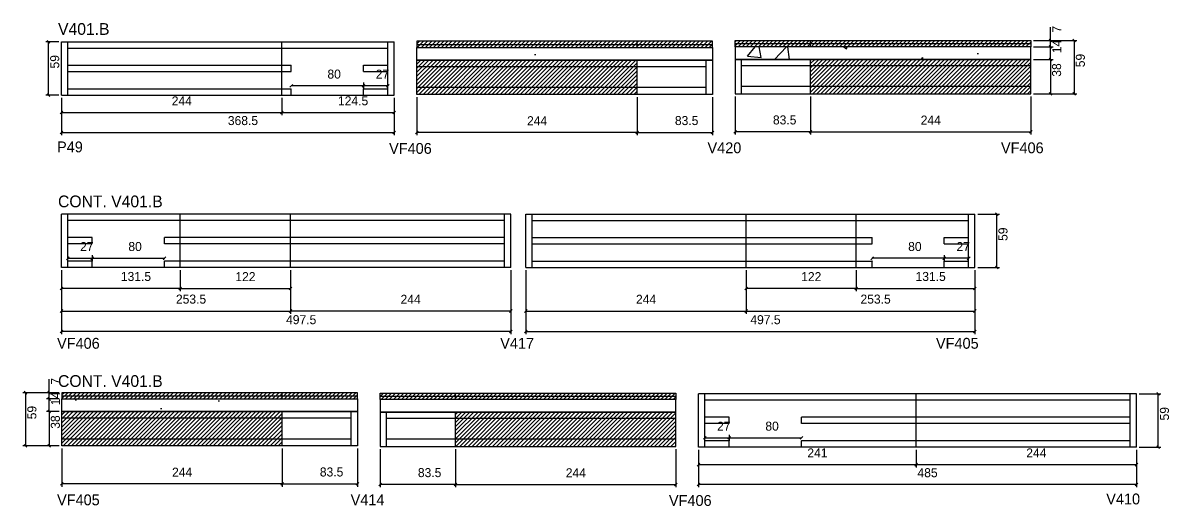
# Model space of a CAD drawing. Header units: metres. Extents: x 6379 to 9225, y 6303 to 7009.
# Drawn here: x 7955 to 9225, y 6442 to 6978 of the extents above; entities that cross this region are included whole.
import ezdxf

# ---------------------------------------------------------------- set-up
doc = ezdxf.new("R2010")
doc.units = ezdxf.units.M
for name, color, linetype in [('5', 7, 'Continuous'), ('COTA', 7, 'Continuous'), ('Painéis', 7, 'Continuous'), ('REAPROVEITAMENTO', 7, 'Continuous'), ('SARR_2.2x7', 7, 'Continuous'), ('Texto Seção', 7, 'Continuous')]:
    doc.layers.add(name, color=color, linetype=linetype)

msp = doc.modelspace()

# ---------------------------------------------------------------- hatches: boundary and pattern name
at = {"layer": 'COTA'}
h = msp.add_hatch(dxfattribs=at)
h.set_pattern_fill('AR-CONC')
h.paths.add_polyline_path([(8718.9, 6936.5), (8718.9, 6950.5), (8391.4, 6950.5), (8391.4, 6936.5), (8718.9, 6936.5)])
h = msp.add_hatch(dxfattribs=at)
h.set_pattern_fill('AR-CONC')
h.paths.add_polyline_path([(8744, 6937.2), (8744, 6951.2), (9071.5, 6951.2), (9071.5, 6937.2), (8744, 6937.2)])
h = msp.add_hatch(dxfattribs=at)
h.set_pattern_fill('AR-CONC')
h.paths.add_polyline_path([(8325.7, 6547), (8325.7, 6561), (7998.2, 6561), (7998.2, 6547), (8325.7, 6547)])
h = msp.add_hatch(dxfattribs=at)
h.set_pattern_fill('AR-CONC')
h.paths.add_polyline_path([(8350.8, 6546.3), (8350.8, 6560.3), (8678.3, 6560.3), (8678.3, 6546.3), (8350.8, 6546.3)])
at = {"layer": 'REAPROVEITAMENTO'}
h = msp.add_hatch(dxfattribs=at)
h.set_pattern_fill('ANSI31')
h.paths.add_polyline_path([(8391.4, 6957.5), (8391.4, 6950.5), (8718.9, 6950.5), (8718.9, 6957.5), (8391.4, 6957.5)])
h = msp.add_hatch(dxfattribs=at)
h.set_pattern_fill('ANSI31')
h.paths.add_polyline_path([(9071.5, 6958.2), (9071.5, 6951.2), (8744, 6951.2), (8744, 6958.2), (9071.5, 6958.2)])
h = msp.add_hatch(dxfattribs=at)
h.set_pattern_fill('ANSI31')
h.paths.add_polyline_path([(8391.4, 6936.5), (8391.4, 6898.5), (8635.4, 6898.5), (8635.4, 6936.5), (8391.4, 6936.5)])
h = msp.add_hatch(dxfattribs=at)
h.set_pattern_fill('ANSI31')
h.paths.add_polyline_path([(9071.5, 6937.2), (9071.5, 6899.2), (8827.5, 6899.2), (8827.5, 6937.2), (9071.5, 6937.2)])
h = msp.add_hatch(dxfattribs=at)
h.set_pattern_fill('ANSI31')
h.paths.add_polyline_path([(7998.2, 6568), (7998.2, 6561), (8325.7, 6561), (8325.7, 6568), (7998.2, 6568)])
h = msp.add_hatch(dxfattribs=at)
h.set_pattern_fill('ANSI31')
h.paths.add_polyline_path([(8678.3, 6567.3), (8678.3, 6560.3), (8350.8, 6560.3), (8350.8, 6567.3), (8678.3, 6567.3)])
h = msp.add_hatch(dxfattribs=at)
h.set_pattern_fill('ANSI31')
h.paths.add_polyline_path([(7998.2, 6547), (7998.2, 6509), (8242.2, 6509), (8242.2, 6547), (7998.2, 6547)])
h = msp.add_hatch(dxfattribs=at)
h.set_pattern_fill('ANSI31')
h.paths.add_polyline_path([(8678.3, 6546.3), (8678.3, 6508.3), (8434.3, 6508.3), (8434.3, 6546.3), (8678.3, 6546.3)])

# ---------------------------------------------------------------- linework, layer by layer
at = {"color": 4, "lineweight": 25}
for p, q in [((7997.8, 6703.7), (7997.8, 6655.5)), ((8251.3, 6703.7), (8251.3, 6655.5)), ((8756.1, 6703.7), (8756.1, 6655.5)), ((9009.6, 6703.7), (9009.6, 6655.5)), ((7997.8, 6658.5), (8251.3, 6658.5)), ((8756.1, 6658.5), (9009.6, 6658.5))]:
    msp.add_line(p, q, dxfattribs=at)
at = {"color": 0, "lineweight": 25}
for p, q in [((7999.3, 6660), (7996.3, 6657)), ((8249.8, 6657), (8252.8, 6660)), ((8757.6, 6660), (8754.6, 6657)), ((9008.1, 6657), (9011.1, 6660))]:
    msp.add_line(p, q, dxfattribs=at)
at = {"layer": 'COTA', "color": 4, "lineweight": 25}
for p, q in [((7997.8, 6894.8), (7997.8, 6875.4)), ((7997.8, 6894.8), (7997.8, 6853.3)), ((8241.8, 6894.8), (8241.8, 6875.4)), ((8241.8, 6894.8), (8241.8, 6875.4)), ((8366.3, 6894.8), (8366.3, 6875.4)), ((8366.3, 6894.8), (8366.3, 6853.3)), ((7997.8, 6878.4), (8241.8, 6878.4)), ((8241.8, 6878.4), (8366.3, 6878.4)), ((7997.8, 6856.3), (8366.3, 6856.3)), ((7997.8, 6703.7), (7997.8, 6680.6)), ((7997.8, 6703.7), (7997.8, 6632.8)), ((8129.3, 6703.7), (8129.3, 6680.6)), ((8251.3, 6703.7), (8251.3, 6655.5)), ((8495.3, 6703.7), (8495.3, 6655.5)), ((8495.3, 6703.7), (8495.3, 6632.8)), ((8512.1, 6703.7), (8512.1, 6655.5)), ((8512.1, 6703.7), (8512.1, 6632.8)), ((8756.1, 6703.7), (8756.1, 6655.5)), ((8878.1, 6703.7), (8878.1, 6680.6)), ((9009.6, 6703.7), (9009.6, 6680.6)), ((9009.6, 6703.7), (9009.6, 6632.8)), ((8129.3, 6683.6), (7997.8, 6683.6)), ((8878.1, 6683.6), (9009.6, 6683.6)), ((8495.3, 6658.5), (8251.3, 6658.5)), ((8512.1, 6658.5), (8756.1, 6658.5)), ((8495.3, 6635.8), (7997.8, 6635.8)), ((8512.1, 6635.8), (9009.6, 6635.8)), ((8703.4, 6504.7), (8703.4, 6485.2)), ((8703.4, 6504.7), (8703.4, 6463.1)), ((8944.4, 6504.7), (8944.4, 6485.2)), ((8944.4, 6504.7), (8944.4, 6485.2)), ((9188.4, 6504.7), (9188.4, 6485.2)), ((9188.4, 6504.7), (9188.4, 6463.1)), ((8944.4, 6488.2), (8703.4, 6488.2)), ((9188.4, 6488.2), (8944.4, 6488.2)), ((9188.4, 6466.1), (8703.4, 6466.1))]:
    msp.add_line(p, q, dxfattribs=at)
at = {"layer": 'COTA', "color": 0, "lineweight": 25}
for p, q in [((7999.3, 6879.9), (7996.3, 6876.9)), ((8240.3, 6876.9), (8243.3, 6879.9)), ((8243.3, 6879.9), (8240.3, 6876.9)), ((8364.8, 6876.9), (8367.8, 6879.9)), ((7999.3, 6857.8), (7996.3, 6854.8)), ((8364.8, 6854.8), (8367.8, 6857.8)), ((7999.3, 6685.1), (7996.3, 6682.1)), ((8127.8, 6682.1), (8130.8, 6685.1)), ((8879.6, 6685.1), (8876.6, 6682.1)), ((9008.1, 6682.1), (9011.1, 6685.1)), ((8252.8, 6660), (8249.8, 6657)), ((8493.8, 6657), (8496.8, 6660)), ((8513.6, 6660), (8510.6, 6657)), ((8754.6, 6657), (8757.6, 6660)), ((7999.3, 6637.3), (7996.3, 6634.3)), ((8493.8, 6634.3), (8496.8, 6637.3)), ((8513.6, 6637.3), (8510.6, 6634.3)), ((9008.1, 6634.3), (9011.1, 6637.3)), ((8704.9, 6489.7), (8701.9, 6486.7)), ((8945.9, 6489.7), (8942.9, 6486.7)), ((8942.9, 6486.7), (8945.9, 6489.7)), ((9186.9, 6486.7), (9189.9, 6489.7)), ((8704.9, 6467.6), (8701.9, 6464.6)), ((9186.9, 6464.6), (9189.9, 6467.6))]:
    msp.add_line(p, q, dxfattribs=at)
at = {"layer": 'COTA', "color": 241, "lineweight": 25}
for points in [[(8391.4, 6950.5), (8718.9, 6950.5), (8718.9, 6936.5), (8391.4, 6936.5)], [(9071.5, 6951.2), (8744, 6951.2), (8744, 6937.2), (9071.5, 6937.2)], [(7998.2, 6561), (8325.7, 6561), (8325.7, 6547), (7998.2, 6547)], [(8678.3, 6560.3), (8350.8, 6560.3), (8350.8, 6546.3), (8678.3, 6546.3)]]:
    msp.add_lwpolyline(points, close=True, dxfattribs=at)
at = {"layer": 'Painéis', "color": 4, "lineweight": 25}
for p, q in [((9093.2, 6958.2), (9093.2, 6973)), ((9074.5, 6958.2), (9122.4, 6958.2)), ((9074.5, 6958.2), (9096.2, 6958.2)), ((9093.2, 6951.2), (9093.2, 6958.2)), ((9119.4, 6958.2), (9119.4, 6899.2)), ((7994.8, 6956.8), (7980.3, 6956.8)), ((7983.3, 6897.8), (7983.3, 6956.8)), ((9074.5, 6951.2), (9096.2, 6951.2)), ((9074.5, 6951.2), (9096.2, 6951.2)), ((9093.2, 6937.2), (9093.2, 6951.2)), ((9074.5, 6937.2), (9096.2, 6937.2)), ((9074.5, 6937.2), (9096.2, 6937.2)), ((9093.2, 6937.2), (9093.2, 6899.2)), ((8332.3, 6908), (8252.3, 6908)), ((8332.3, 6911.6), (8332.3, 6905)), ((8359.3, 6908), (8332.3, 6908)), ((8359.3, 6907.8), (8359.3, 6911)), ((7994.8, 6897.8), (7980.3, 6897.8)), ((8252.3, 6905.3), (8252.3, 6905)), ((8391.4, 6895.5), (8391.4, 6853.3)), ((8635.4, 6895.5), (8635.4, 6853.3)), ((8635.4, 6895.5), (8635.4, 6853.3)), ((8718.9, 6895.5), (8718.9, 6853.3)), ((8744, 6896.2), (8744, 6854)), ((8827.5, 6896.2), (8827.5, 6854)), ((8827.5, 6896.2), (8827.5, 6854)), ((9071.5, 6896.2), (9071.5, 6854)), ((9074.5, 6899.2), (9096.2, 6899.2)), ((9074.5, 6899.2), (9122.4, 6899.2)), ((8635.4, 6856.3), (8391.4, 6856.3)), ((8635.4, 6856.3), (8718.9, 6856.3)), ((8827.5, 6857), (8744, 6857)), ((8827.5, 6857), (9071.5, 6857)), ((9012.6, 6765.7), (9036.8, 6765.7)), ((9033.8, 6706.7), (9033.8, 6765.7)), ((8004.7, 6716.7), (8004.7, 6719.9)), ((8004.7, 6716.9), (8031.8, 6716.9)), ((8031.8, 6720.5), (8031.8, 6713.9)), ((8031.8, 6716.9), (8111.8, 6716.9)), ((8975.6, 6716.9), (8895.6, 6716.9)), ((8975.6, 6720.5), (8975.6, 6713.9)), ((9002.6, 6716.9), (8975.6, 6716.9)), ((9002.6, 6716.7), (9002.6, 6719.9)), ((8111.8, 6714.2), (8111.8, 6713.9)), ((8129.3, 6703.7), (8129.3, 6680.6)), ((8251.3, 6703.7), (8251.3, 6680.6)), ((8756.1, 6703.7), (8756.1, 6680.6)), ((8878.1, 6703.7), (8878.1, 6680.6)), ((8895.6, 6714.2), (8895.6, 6713.9)), ((9012.6, 6706.7), (9036.8, 6706.7)), ((8129.3, 6683.6), (8251.3, 6683.6)), ((8878.1, 6683.6), (8756.1, 6683.6)), ((7984.2, 6568), (7984.2, 6582.8)), ((7995.2, 6568), (7955, 6568)), ((7958, 6568), (7958, 6509)), ((7995.2, 6568), (7981.2, 6568)), ((7984.2, 6561), (7984.2, 6568)), ((9191.4, 6566.7), (9215.6, 6566.7)), ((9212.6, 6507.7), (9212.6, 6566.7)), ((7995.2, 6561), (7981.2, 6561)), ((7995.2, 6561), (7981.2, 6561)), ((7984.2, 6547), (7984.2, 6561)), ((7995.2, 6547), (7981.2, 6547)), ((7995.2, 6547), (7981.2, 6547)), ((7984.2, 6547), (7984.2, 6509)), ((8710.4, 6517.7), (8710.4, 6520.8)), ((8710.4, 6517.8), (8737.4, 6517.8)), ((8737.4, 6521.4), (8737.4, 6514.8)), ((8737.4, 6517.8), (8817.4, 6517.8)), ((8817.4, 6515.1), (8817.4, 6514.8)), ((7995.2, 6509), (7955, 6509)), ((7995.2, 6509), (7981.2, 6509)), ((7998.2, 6506), (7998.2, 6463.8)), ((8242.2, 6506), (8242.2, 6463.8)), ((8242.2, 6506), (8242.2, 6463.8)), ((8325.7, 6506), (8325.7, 6463.8)), ((8350.8, 6505.3), (8350.8, 6463.1)), ((8434.3, 6505.3), (8434.3, 6463.1)), ((8434.3, 6505.3), (8434.3, 6463.1)), ((8678.3, 6505.3), (8678.3, 6463.1)), ((9191.4, 6507.7), (9215.6, 6507.7)), ((8242.2, 6466.8), (7998.2, 6466.8)), ((8242.2, 6466.8), (8325.7, 6466.8)), ((8434.3, 6466.1), (8350.8, 6466.1)), ((8434.3, 6466.1), (8678.3, 6466.1))]:
    msp.add_line(p, q, dxfattribs=at)
at = {"layer": 'Painéis', "color": 0, "lineweight": 25}
for p, q in [((7984.8, 6955.3), (7981.8, 6958.3)), ((9094.7, 6956.7), (9091.7, 6959.7)), ((9120.9, 6956.7), (9117.9, 6959.7)), ((9094.7, 6949.7), (9091.7, 6952.7)), ((9091.7, 6952.7), (9094.7, 6949.7)), ((9094.7, 6935.7), (9091.7, 6938.7)), ((9091.7, 6938.7), (9094.7, 6935.7)), ((8253.8, 6909.5), (8250.8, 6906.5)), ((8333.8, 6909.5), (8330.8, 6906.5)), ((8330.8, 6906.5), (8333.8, 6909.5)), ((8357.8, 6906.5), (8360.8, 6909.5)), ((7981.8, 6899.3), (7984.8, 6896.3)), ((9091.7, 6900.7), (9094.7, 6897.7)), ((9117.9, 6900.7), (9120.9, 6897.7)), ((8392.9, 6857.8), (8389.9, 6854.8)), ((8633.9, 6854.8), (8636.9, 6857.8)), ((8636.9, 6857.8), (8633.9, 6854.8)), ((8717.4, 6854.8), (8720.4, 6857.8)), ((8745.5, 6858.5), (8742.5, 6855.5)), ((8829, 6858.5), (8826, 6855.5)), ((8826, 6855.5), (8829, 6858.5)), ((9070, 6855.5), (9073, 6858.5)), ((9035.3, 6764.2), (9032.3, 6767.2)), ((8006.2, 6718.4), (8003.2, 6715.4)), ((8030.3, 6715.4), (8033.3, 6718.4)), ((8033.3, 6718.4), (8030.3, 6715.4)), ((8110.3, 6715.4), (8113.3, 6718.4)), ((8897.1, 6718.4), (8894.1, 6715.4)), ((8977.1, 6718.4), (8974.1, 6715.4)), ((8974.1, 6715.4), (8977.1, 6718.4)), ((9001.1, 6715.4), (9004.1, 6718.4)), ((9032.3, 6708.2), (9035.3, 6705.2)), ((8130.8, 6685.1), (8127.8, 6682.1)), ((8249.8, 6682.1), (8252.8, 6685.1)), ((8757.6, 6685.1), (8754.6, 6682.1)), ((8876.6, 6682.1), (8879.6, 6685.1)), ((7959.5, 6566.5), (7956.5, 6569.5)), ((7985.7, 6566.5), (7982.7, 6569.5)), ((9214.1, 6565.2), (9211.1, 6568.2)), ((7985.7, 6559.5), (7982.7, 6562.5)), ((7982.7, 6562.5), (7985.7, 6559.5)), ((7985.7, 6545.5), (7982.7, 6548.5)), ((7982.7, 6548.5), (7985.7, 6545.5)), ((8711.9, 6519.3), (8708.9, 6516.3)), ((8735.9, 6516.3), (8738.9, 6519.3)), ((8738.9, 6519.3), (8735.9, 6516.3)), ((8815.9, 6516.3), (8818.9, 6519.3)), ((7956.5, 6510.5), (7959.5, 6507.5)), ((7982.7, 6510.5), (7985.7, 6507.5)), ((9211.1, 6509.2), (9214.1, 6506.2)), ((7999.7, 6468.3), (7996.7, 6465.3)), ((8240.7, 6465.3), (8243.7, 6468.3)), ((8243.7, 6468.3), (8240.7, 6465.3)), ((8324.2, 6465.3), (8327.2, 6468.3)), ((8352.3, 6467.6), (8349.3, 6464.6)), ((8435.8, 6467.6), (8432.8, 6464.6)), ((8432.8, 6464.6), (8435.8, 6467.6)), ((8676.8, 6464.6), (8679.8, 6467.6))]:
    msp.add_line(p, q, dxfattribs=at)
at = {"layer": 'Painéis', "color": 200, "lineweight": 25}
for p, q in [((8635.4, 6950.5), (8635.4, 6957.5)), ((8827.5, 6951.2), (8827.5, 6958.2)), ((7997.8, 6956.8), (8366.3, 6956.8)), ((7997.8, 6897.8), (7997.8, 6956.8)), ((8241.8, 6897.8), (8241.8, 6956.8)), ((8366.3, 6897.8), (8366.3, 6956.8)), ((8391.4, 6898.5), (8391.4, 6936.5)), ((8391.4, 6936.5), (8718.9, 6936.5)), ((8635.4, 6898.5), (8635.4, 6936.5)), ((8718.9, 6936.5), (8718.9, 6898.5)), ((9071.5, 6937.2), (8744, 6937.2)), ((8744, 6937.2), (8744, 6899.2)), ((8827.5, 6899.2), (8827.5, 6937.2)), ((9071.5, 6899.2), (9071.5, 6937.2)), ((7997.8, 6897.8), (8366.3, 6897.8)), ((8718.9, 6898.5), (8391.4, 6898.5)), ((8744, 6899.2), (9071.5, 6899.2)), ((8495.3, 6765.7), (7997.8, 6765.7)), ((7997.8, 6706.7), (7997.8, 6765.7)), ((8129.3, 6706.7), (8129.3, 6765.7)), ((8251.3, 6706.7), (8251.3, 6765.7)), ((8495.3, 6706.7), (8495.3, 6765.7)), ((8512.1, 6765.7), (9009.6, 6765.7)), ((8512.1, 6706.7), (8512.1, 6765.7)), ((8756.1, 6706.7), (8756.1, 6765.7)), ((8878.1, 6706.7), (8878.1, 6765.7)), ((9009.6, 6706.7), (9009.6, 6765.7)), ((8495.3, 6706.7), (7997.8, 6706.7)), ((8512.1, 6706.7), (9009.6, 6706.7)), ((8242.2, 6561), (8242.2, 6568)), ((8434.3, 6560.3), (8434.3, 6567.3)), ((9188.4, 6566.7), (8703.4, 6566.7)), ((8703.4, 6507.7), (8703.4, 6566.7)), ((8944.4, 6507.7), (8944.4, 6566.7)), ((9188.4, 6507.7), (9188.4, 6566.7)), ((7998.2, 6509), (7998.2, 6547)), ((7998.2, 6547), (8325.7, 6547)), ((8242.2, 6509), (8242.2, 6547)), ((8325.7, 6547), (8325.7, 6509)), ((8678.3, 6546.3), (8350.8, 6546.3)), ((8350.8, 6546.3), (8350.8, 6508.3)), ((8434.3, 6508.3), (8434.3, 6546.3)), ((8678.3, 6508.3), (8678.3, 6546.3)), ((8325.7, 6509), (7998.2, 6509)), ((8350.8, 6508.3), (8678.3, 6508.3)), ((9188.4, 6507.7), (8703.4, 6507.7))]:
    msp.add_line(p, q, dxfattribs=at)
for points in [[(8391.4, 6950.5), (8718.9, 6950.5), (8718.9, 6957.5), (8391.4, 6957.5)], [(9071.5, 6951.2), (8744, 6951.2), (8744, 6958.2), (9071.5, 6958.2)], [(7998.2, 6561), (8325.7, 6561), (8325.7, 6568), (7998.2, 6568)], [(8678.3, 6560.3), (8350.8, 6560.3), (8350.8, 6567.3), (8678.3, 6567.3)]]:
    msp.add_lwpolyline(points, close=True, dxfattribs=at)
at = {"layer": 'SARR_2.2x7', "color": 40, "lineweight": 25}
for p, q in [((8004.7, 6897.8), (8004.7, 6956.8)), ((8004.7, 6949.8), (8241.8, 6949.8)), ((8241.8, 6949.8), (8359.3, 6949.8)), ((8359.3, 6897.8), (8359.3, 6956.8)), ((8391.4, 6954), (8635.4, 6954)), ((8635.4, 6954), (8718.9, 6954)), ((8827.5, 6954.7), (8744, 6954.7)), ((9071.5, 6954.7), (8827.5, 6954.7)), ((8711.9, 6898.5), (8711.9, 6936.5)), ((8751, 6899.2), (8751, 6937.2)), ((8004.7, 6931.1), (8241.8, 6931.1)), ((8004.7, 6924.1), (8241.8, 6924.1)), ((8241.8, 6931.1), (8252.3, 6931.1)), ((8241.8, 6924.1), (8252.3, 6924.1)), ((8252.3, 6924.1), (8252.3, 6931.1)), ((8332.3, 6931.1), (8359.3, 6931.1)), ((8332.3, 6924.1), (8332.3, 6931.1)), ((8332.3, 6924.1), (8359.3, 6924.1)), ((8391.4, 6929.5), (8635.4, 6929.5)), ((8635.4, 6929.5), (8711.9, 6929.5)), ((8827.5, 6930.2), (8751, 6930.2)), ((9071.5, 6930.2), (8827.5, 6930.2)), ((8827.5, 6907.2), (8751, 6907.2)), ((9071.5, 6907.2), (8827.5, 6907.2)), ((8004.7, 6904.8), (8241.8, 6904.8)), ((8241.8, 6904.8), (8252.3, 6904.8)), ((8252.3, 6898.2), (8252.3, 6904.8)), ((8332.3, 6904.8), (8359.3, 6904.8)), ((8332.3, 6898.2), (8332.3, 6904.8)), ((8391.4, 6906.5), (8635.4, 6906.5)), ((8635.4, 6906.5), (8711.9, 6906.5)), ((8004.7, 6706.7), (8004.7, 6765.7)), ((8251.3, 6758.7), (8004.7, 6758.7)), ((8488.3, 6758.7), (8251.3, 6758.7)), ((8488.3, 6706.7), (8488.3, 6765.7)), ((8519, 6706.7), (8519, 6765.7)), ((8519, 6758.7), (8756.1, 6758.7)), ((8756.1, 6758.7), (9002.6, 6758.7)), ((9002.6, 6706.7), (9002.6, 6765.7)), ((8031.8, 6740), (8004.7, 6740)), ((8031.8, 6733), (8004.7, 6733)), ((8031.8, 6733), (8031.8, 6740)), ((8251.3, 6740), (8111.8, 6740)), ((8111.8, 6733), (8111.8, 6740)), ((8251.3, 6733), (8111.8, 6733)), ((8488.3, 6740), (8251.3, 6740)), ((8488.3, 6733), (8251.3, 6733)), ((8519, 6740), (8756.1, 6740)), ((8519, 6733), (8756.1, 6733)), ((8756.1, 6740), (8895.6, 6740)), ((8756.1, 6733), (8895.6, 6733)), ((8895.6, 6733), (8895.6, 6740)), ((8975.6, 6740), (9002.6, 6740)), ((8975.6, 6733), (8975.6, 6740)), ((8975.6, 6733), (9002.6, 6733)), ((8031.8, 6713.7), (8004.7, 6713.7)), ((8031.8, 6707.1), (8031.8, 6713.7)), ((8251.3, 6713.7), (8111.8, 6713.7)), ((8111.8, 6707.1), (8111.8, 6713.7)), ((8488.3, 6713.7), (8251.3, 6713.7)), ((8519, 6713.7), (8756.1, 6713.7)), ((8756.1, 6713.7), (8895.6, 6713.7)), ((8895.6, 6707.1), (8895.6, 6713.7)), ((8975.6, 6713.7), (9002.6, 6713.7)), ((8975.6, 6707.1), (8975.6, 6713.7)), ((7998.2, 6564.5), (8242.2, 6564.5)), ((8242.2, 6564.5), (8325.7, 6564.5)), ((8710.4, 6507.7), (8710.4, 6566.7)), ((9181.5, 6507.7), (9181.5, 6566.7)), ((8434.3, 6563.8), (8350.8, 6563.8)), ((8678.3, 6563.8), (8434.3, 6563.8)), ((8944.4, 6559.7), (8710.4, 6559.7)), ((9181.5, 6559.7), (8944.4, 6559.7)), ((7998.2, 6540), (8242.2, 6540)), ((8242.2, 6540), (8318.7, 6540)), ((8318.7, 6509), (8318.7, 6547)), ((8357.7, 6508.3), (8357.7, 6546.3)), ((8434.3, 6539.3), (8357.7, 6539.3)), ((8678.3, 6539.3), (8434.3, 6539.3)), ((8737.4, 6540.9), (8710.4, 6540.9)), ((8737.4, 6533.9), (8737.4, 6540.9)), ((8944.4, 6540.9), (8817.4, 6540.9)), ((8817.4, 6533.9), (8817.4, 6540.9)), ((9181.5, 6540.9), (8944.4, 6540.9)), ((8737.4, 6533.9), (8710.4, 6533.9)), ((8944.4, 6533.9), (8817.4, 6533.9)), ((9181.5, 6533.9), (8944.4, 6533.9)), ((7998.2, 6517), (8242.2, 6517)), ((8242.2, 6517), (8318.7, 6517)), ((8434.3, 6516.3), (8357.7, 6516.3)), ((8678.3, 6516.3), (8434.3, 6516.3)), ((8737.4, 6514.7), (8710.4, 6514.7)), ((8737.4, 6508), (8737.4, 6514.7)), ((8944.4, 6514.7), (8817.4, 6514.7)), ((8817.4, 6508), (8817.4, 6514.7)), ((9181.5, 6514.7), (8944.4, 6514.7))]:
    msp.add_line(p, q, dxfattribs=at)

# ---------------------------------------------------------------- texts
at = {"color": 240, "lineweight": 25}
for p in [(8124.5, 6666.7), (8882.8, 6666.7)]:
    msp.add_text('253.5', height=10, dxfattribs=at).set_placement(p)
at = {"layer": '5', "color": 5, "lineweight": 25}
for s, rotation, p in [('P49', 0, (7992.8, 6834.4)), ('VF406', 0, (8360.6, 6832.7)), ('V420', 0, (8713.3, 6833.4)), ('VF406', 0, (9038.4, 6833.4)), ('VF406', 0, (7992.8, 6616.7)), ('V417', 0, (8483.7, 6616.7)), ('VF405', 0, (8966.4, 6616.7)), ('VF405', 360, (7992.8, 6443.2)), ('V414', 360, (8318, 6443.2)), ('VF406', 360, (8670.6, 6442.5)), ('V410', 360, (9155, 6444.2))]:
    msp.add_text(s, height=12, rotation=rotation, dxfattribs=at).set_placement(p)
at = {"layer": 'COTA', "color": 240, "lineweight": 25}
for s, p in [('244', (8119.8, 6886.4)), ('124.5', (8304, 6886.5)), ('368.5', (8182, 6864.6)), ('131.5', (8063.5, 6691.8)), ('131.5', (8943.8, 6691.8)), ('244', (8373.3, 6666.5)), ('244', (8634.1, 6666.5)), ('497.5', (8246.5, 6643.9)), ('497.5', (8760.8, 6643.9)), ('241', (8823.9, 6496.2)), ('244', (9066.4, 6496.2)), ('485', (8945.9, 6474.3))]:
    msp.add_text(s, height=10, dxfattribs=at).set_placement(p)
at = {"layer": 'Painéis', "color": 240, "lineweight": 25}
for s, p in [('7', (9105.2, 6967.1)), ('14', (9105.2, 6944.2)), ('59', (7995.2, 6927.3)), ('38', (9105, 6918.2)), ('59', (9131.3, 6928.7)), ('59', (9045.6, 6736.2)), ('7', (7996.1, 6576.9)), ('14', (7996.1, 6554)), ('59', (7969.9, 6538.5)), ('59', (9224.5, 6537.2)), ('38', (7995.9, 6528))]:
    msp.add_text(s, height=10, rotation=90, dxfattribs=at).set_placement(p)
for s, p in [('80', (8292.3, 6916.1)), ('27', (8345.8, 6916)), ('244', (8513.4, 6864.4)), ('83.5', (8677.2, 6864.6)), ('83.5', (8785.8, 6865.3)), ('244', (8949.5, 6865.1)), ('27', (8018.3, 6724.9)), ('80', (8071.8, 6725)), ('80', (8935.6, 6725)), ('27', (8989.1, 6724.9)), ('122', (8190.3, 6691.6)), ('122', (8817.1, 6691.6)), ('27', (8723.9, 6525.8)), ('80', (8777.4, 6525.9)), ('244', (8120.2, 6474.9)), ('83.5', (8283.9, 6475.1)), ('83.5', (8392.5, 6474.4)), ('244', (8556.3, 6474.2))]:
    msp.add_text(s, height=10, dxfattribs=at).set_placement(p)
at = {"layer": 'Texto Seção', "color": 7, "lineweight": 15}
for s, p in [('V401.B', (7993.9, 6964.6)), ('CONT. V401.B', (7993.9, 6773.5)), ('CONT. V401.B', (7993.9, 6574.4))]:
    msp.add_text(s, height=13, dxfattribs=at).set_placement(p)

doc.saveas('drawing.dxf')
